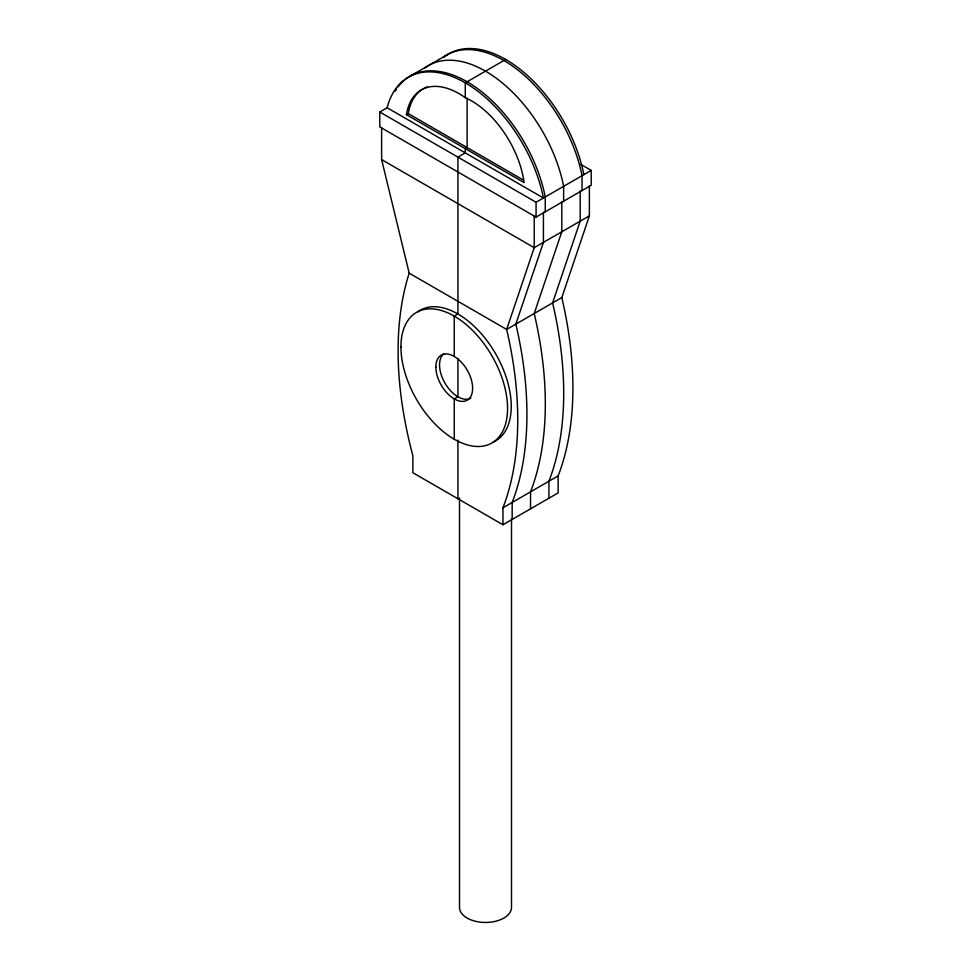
<?xml version="1.0" encoding="UTF-8"?>
<svg xmlns="http://www.w3.org/2000/svg" width="971" height="971" viewBox="0 0 971 971"><rect width="100%" height="100%" fill="white"/><g stroke="black" fill="none" stroke-linecap="round" stroke-linejoin="round"><path stroke-width="1.46" d="M381.615 127.941L381.615 159.584L409.192 273.167A344.754 199.043 60 0 0 412.869 455.751L412.869 472.743L502.966 524.753L558.131 492.904L558.131 475.924A344.754 199.043 60 0 0 561.808 297.587L589.385 215.853L589.385 185.716M410.976 75.677L447.752 54.437M580.804 164.39L591.218 170.398L591.218 185.267L536.065 217.116L379.782 126.885L379.782 112.017L387.138 107.769A114.25 65.967 60 0 1 465.279 82.826L505.721 59.474A114.25 65.967 60 0 1 583.862 174.646M387.138 107.769L543.42 197.999A114.25 65.967 60 0 0 465.279 82.826L465.279 97.683A75.41 43.537 60 0 1 524.109 182.609L406.436 114.675L408.281 113.607A75.41 43.537 60 0 1 427.531 86.856M379.782 112.017L536.065 202.247L591.218 170.398M589.385 215.853L534.22 247.69L506.644 329.436A344.754 199.043 60 0 1 502.966 507.772L502.966 524.753M561.808 297.587L506.644 329.436L409.192 273.167M502.966 507.772L558.131 475.924M408.281 113.607L523.333 180.036M381.615 159.584L534.22 247.69L534.22 216.048M582.03 190.571L582.03 175.715A114.25 65.967 60 0 0 503.888 60.53A114.25 65.967 60 0 0 442.873 57.592M580.185 191.02L580.185 221.157L552.608 302.891A344.754 199.043 60 0 1 548.931 481.228L548.931 498.22M563.641 201.191L563.641 186.323A114.25 65.967 60 0 0 485.5 71.15A114.25 65.967 60 0 0 424.485 68.201M561.808 201.628L561.808 231.766L534.22 313.512A344.754 199.043 60 0 1 530.542 491.848L530.542 508.828M545.253 211.799L545.253 196.943A114.25 65.967 60 0 0 467.112 81.77A114.25 65.967 60 0 0 404.956 79.719M543.42 212.248L543.42 242.386L515.832 324.12A344.754 199.043 60 0 1 512.166 502.456L512.166 519.449M536.065 202.247L536.065 217.116M511.499 519.218L511.499 907.436A25.999 15.014 0 0 1 485.5 922.45A25.999 15.014 0 0 1 459.501 907.436L459.501 497.989M467.112 98.12L467.112 147.58L465.279 148.648L465.279 152.884L457.924 157.132L457.924 313.973L454.246 316.097L454.246 356.442M457.924 358.857L457.924 396.775L454.246 398.899L454.246 439.232M457.924 440.118L457.924 498.742M443.565 57.423A114.25 65.967 60 0 1 505.721 59.474M395.233 91.201A114.25 65.967 60 0 1 396.629 88.992M398.11 86.892A114.25 65.967 60 0 1 403.839 80.666M406.436 114.675A75.41 43.537 60 0 1 465.279 97.683M417.846 311.8A75.41 43.537 60 0 1 495.623 353.772A75.41 43.537 60 0 1 493.086 442.133M470.923 398.061A25.999 15.014 60 0 1 445.495 384.018A25.999 15.014 60 0 1 443.844 353.76M435.858 367.05A25.999 15.014 60 0 0 463.434 401.363A25.999 15.014 60 0 0 463.434 364.586A25.999 15.014 60 0 0 435.858 367.05M400.926 346.878A75.41 43.537 60 0 0 480.9 446.381A75.41 43.537 60 0 0 480.9 339.741A75.41 43.537 60 0 0 400.926 346.878"/></g></svg>
